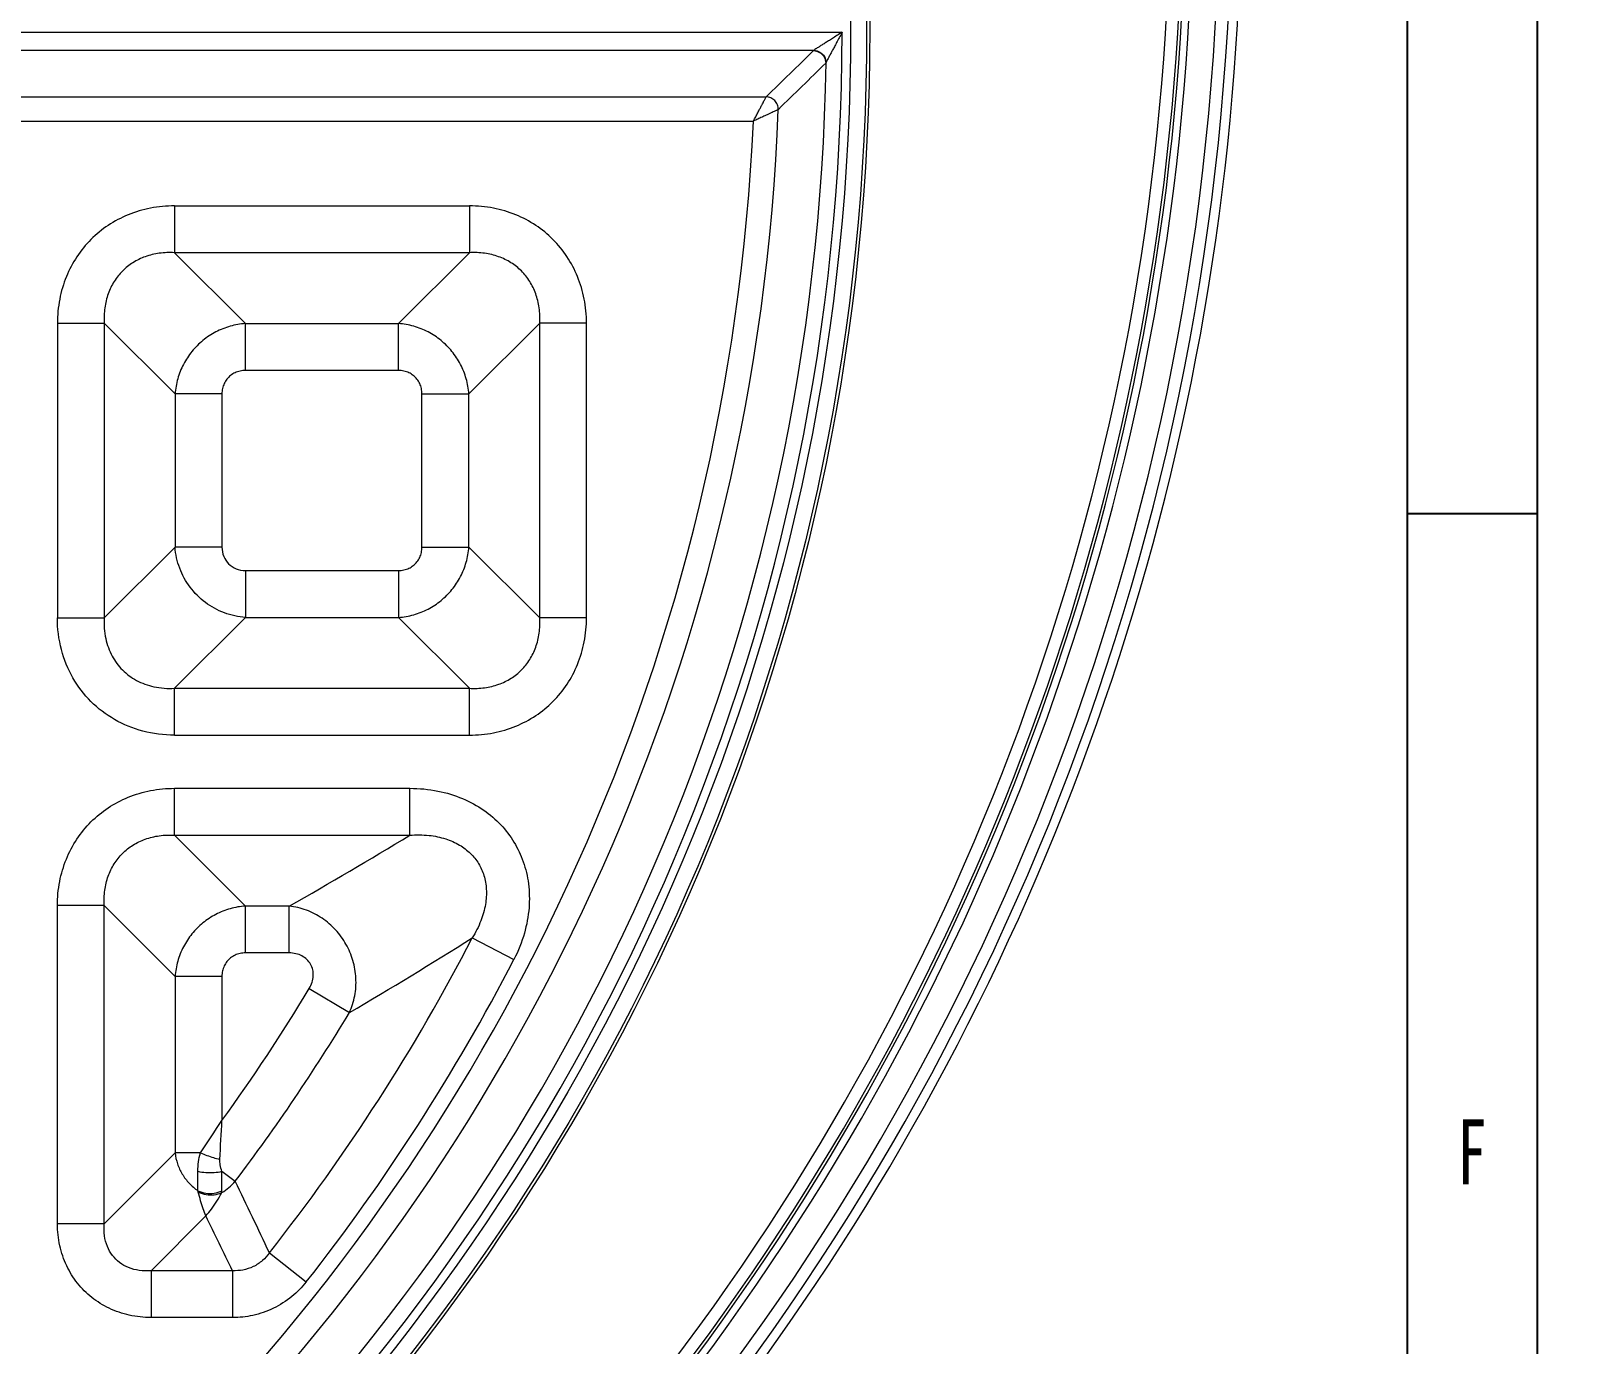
# Model space of a CAD drawing. Header units: millimetres. Extents: x 5536 to 6151, y 463 to 893.
# Drawn here: x 6088.4 to 6150.5, y 592 to 645 of the extents above; entities that cross this region are included whole.
import ezdxf

# ---------------------------------------------------------------- set-up
doc = ezdxf.new("R2010")
doc.units = ezdxf.units.MM
doc.header["$LTSCALE"] = 0.2
doc.layers.get('0').update_dxf_attribs({"lineweight": 18})
for name, color, linetype, lineweight in [('CAXA0層', 7, 'Continuous', 25), ('CAXA尺寸線層', 3, 'Continuous', 25), ('poumianxian', 2, 'Continuous', 18)]:
    doc.layers.add(name, color=color, linetype=linetype, lineweight=lineweight)
doc.styles.add('UserTxtStyle4', font='', dxfattribs={"width": 0.667})
doc.styles.add('標準', font='', dxfattribs={"width": 0.667})
doc.styles.get('UserTxtStyle4').set_extended_font_data('mingliu')
doc.styles.get('標準').set_extended_font_data('pmingliu')
doc.dimstyles.new('ISO-25', dxfattribs={"dimtxt": 2.5, "dimasz": 2.5, "dimexe": 1.25, "dimexo": 0.625, "dimtad": 1, "dimdsep": 46, "dimtxsty": 'Standard', "dimblk": '_CAXARROW', "dimcen": 0, "dimdle": 5, "dimclrd": 4, "dimclre": 4, "dimclrt": 3, "dimadec": 0, "dimazin": 0, "dimtfac": 0.707107, "dimtofl": 0, "dimtmove": 2, "dimatfit": 3, "dimfxl": 0, "dimfrac": 2, "dimarcsym": 0})

# ---------------------------------------------------------------- blocks, each defined once
blk = doc.blocks.new('*X6')
at = {"layer": 'poumianxian'}
blk.add_hatch(color=6, dxfattribs=at).paths.add_polyline_path([(6122.675, 711.828), (6123.522, 710.591), (6119.386, 708.667)], flags=0)
at = {"layer": 'poumianxian', "color": 6, "lineweight": -2}
blk.add_line((6139.007, 722.105), (6123.098, 711.21), dxfattribs=at)
at = {"layer": 'poumianxian', "insert": (6131.14, 720.511), "char_height": 4.5, "width": 42.93346, "attachment_point": 5, "rotation": 34.40627, "style": '標準'}
blk.add_mtext('\\T1.004;%%C203.82', dxfattribs=at)
blk = doc.blocks.new('_CAXARROW')
blk.add_hatch(color=0).paths.add_polyline_path([(0, 0), (-1, 0.125), (-1, -0.125)], flags=0)
blk = doc.blocks.new('321')
at = {"layer": 'CAXA0層'}
for p, q in [((0, 410), (0, 0)), ((-5, 405), (-5, 5)), ((-5, 155), (0, 155))]:
    blk.add_line(p, q, dxfattribs=at)
at = {"layer": 'CAXA尺寸線層', "linetype": 'Continuous', "lineweight": 25, "insert": (-3.071, 131.712), "char_height": 2.5, "width": 3.54677, "attachment_point": 1, "style": 'UserTxtStyle4'}
blk.add_mtext('\\T1.004;F', dxfattribs=at)

msp = doc.modelspace()

# ---------------------------------------------------------------- linework, layer by layer
for p, q in [((6040.105, 644.962), (6121.102, 644.962)), ((6119.944, 644.224), (6040.105, 644.224)), ((6041.966, 642.363), (6118.031, 642.363)), ((6041.966, 641.378), (6117.518, 641.378)), ((6094.157, 637.96), (6106.055, 637.96)), ((6094.157, 637.96), (6094.157, 636.069)), ((6106.055, 637.96), (6106.055, 636.069)), ((6106.055, 636.069), (6094.157, 636.069)), ((6097.016, 633.21), (6094.157, 636.069)), ((6103.197, 633.21), (6106.055, 636.069)), ((6089.43, 633.232), (6091.321, 633.232)), ((6089.43, 633.232), (6089.43, 621.334)), ((6094.179, 630.373), (6091.321, 633.232)), ((6091.321, 633.232), (6091.321, 621.334)), ((6097.016, 633.21), (6103.197, 633.21)), ((6097.016, 631.319), (6097.016, 633.21)), ((6103.197, 631.319), (6103.197, 633.21)), ((6106.033, 630.373), (6108.892, 633.232)), ((6110.783, 633.232), (6108.892, 633.232)), ((6108.892, 621.334), (6108.892, 633.232)), ((6110.783, 621.334), (6110.783, 633.232)), ((6103.197, 631.319), (6097.016, 631.319)), ((6096.07, 630.373), (6094.179, 630.373)), ((6094.179, 630.373), (6094.179, 624.193)), ((6096.07, 630.373), (6096.07, 624.193)), ((6104.142, 630.373), (6106.033, 630.373)), ((6104.142, 624.193), (6104.142, 630.373)), ((6106.033, 624.193), (6106.033, 630.373)), ((6094.179, 624.193), (6091.321, 621.334)), ((6096.07, 624.193), (6094.179, 624.193)), ((6104.142, 624.193), (6106.033, 624.193)), ((6106.033, 624.193), (6108.892, 621.334)), ((6097.016, 623.247), (6103.197, 623.247)), ((6097.016, 623.247), (6097.016, 621.356)), ((6103.197, 623.247), (6103.197, 621.356)), ((6089.43, 621.334), (6091.321, 621.334)), ((6097.016, 621.356), (6094.157, 618.497)), ((6097.016, 621.356), (6103.197, 621.356)), ((6103.197, 621.356), (6106.055, 618.497)), ((6110.783, 621.334), (6108.892, 621.334)), ((6094.157, 618.497), (6106.055, 618.497)), ((6094.157, 616.606), (6094.157, 618.497)), ((6106.055, 616.606), (6106.055, 618.497)), ((6094.157, 616.606), (6106.055, 616.606)), ((6094.157, 614.46), (6103.654, 614.46)), ((6094.157, 612.569), (6094.157, 614.46)), ((6103.654, 612.569), (6103.654, 614.46)), ((6094.157, 612.569), (6103.654, 612.569)), ((6097.016, 609.71), (6094.157, 612.569)), ((6091.321, 609.732), (6089.43, 609.732)), ((6089.43, 596.888), (6089.43, 609.732)), ((6094.179, 606.873), (6091.321, 609.732)), ((6091.321, 596.889), (6091.321, 609.732)), ((6098.784, 609.71), (6097.016, 609.71)), ((6097.016, 607.819), (6097.016, 609.71)), ((6098.784, 607.819), (6098.784, 609.71)), ((6106.174, 608.429), (6107.853, 607.56)), ((6098.784, 607.819), (6097.016, 607.819)), ((6096.07, 606.873), (6094.179, 606.873)), ((6094.179, 606.873), (6094.179, 599.747)), ((6096.07, 606.873), (6096.07, 601.059)), ((6099.594, 606.386), (6101.214, 605.41)), ((6094.179, 599.747), (6091.321, 596.889)), ((6095.207, 599.747), (6094.179, 599.747)), ((6095.098, 598.225), (6095.098, 599.01)), ((6096.07, 599.01), (6096.605, 598.605)), ((6096.07, 598.225), (6096.07, 599.01)), ((6091.321, 596.888), (6089.43, 596.888)), ((6095.42, 597.206), (6093.212, 594.997)), ((6097.987, 595.718), (6099.473, 594.548)), ((6096.501, 594.997), (6093.212, 594.997)), ((6093.212, 594.997), (6093.212, 593.106)), ((6096.501, 594.997), (6096.501, 593.106)), ((6096.501, 593.106), (6093.212, 593.106))]:
    msp.add_line(p, q)
for radius in [86.907, 86.782, 86.133]:
    msp.add_circle((6035.306, 645.083), radius)
for centre, radius, start, end in [((6035.306, 651.083), 101.525, 276.18953, 78.43129), ((6035.306, 651.083), 101.026, 276.18953, 78.40811), ((6035.306, 651.083), 99.642, 290.91041, 78.28065), ((6035.306, 651.083), 99.525, 291.11656, 78.26666), ((6035.306, 651.083), 99.942, 290.91041, 78.28065), ((6035.306, 651.083), 99.026, 291.13618, 78.17063), ((6035.306, 651.083), 101.908, 285.36306, 61.55753), ((6035.306, 645.083), 85.795, 270.08059, 359.91941), ((5956.405, 810.381), 233.137, 313.88925, 314.54506), ((6035.306, 645.083), 85.155, 270.90297, 359.09703), ((5954.965, 810.872), 235.201, 314.0591, 314.71112), ((6035.306, 645.083), 83.28, 272.22396, 357.77604), ((6035.306, 645.083), 82.295, 272.58039, 357.41961), ((6012.417, 762.434), 175.453, 299.48866, 301.33297), ((6035.306, 645.083), 79.786, 321.7776, 332.65109), ((6009.952, 760.953), 180.339, 300.40156, 302.24628), ((6035.306, 645.083), 81.677, 321.77763, 332.65107), ((6035.306, 645.083), 75.036, 324.07664, 328.95453), ((6035.306, 645.083), 76.927, 322.8295, 328.95459), ((5997.347, 665.082), 117.666, 326.27172, 327.03658), ((5862.523, 613.138), 233.86, 356.65375, 357.03934), ((6094.992, 599.969), 2.113, 300.49758, 319.75676), ((5767.081, 439.015), 366.135, 25.34031, 25.84109), ((5782.238, 442.483), 349.316, 25.88771, 26.29102)]:
    msp.add_arc(centre, radius, start, end)
for points, knots in [([(6121.102, 644.962), (6121.031, 644.918), (6120.898, 644.836), (6120.712, 644.719), (6120.548, 644.617), (6120.405, 644.527), (6120.276, 644.446), (6120.155, 644.369), (6120.05, 644.3), (6119.984, 644.255), (6119.959, 644.234)], [0, 0, 0, 0, 22203.893023, 41763.87326, 58757.599221, 73655.199302, 86966.655097, 99688.532787, 111807.431267, 120705.229886, 120705.229886, 120705.229886, 120705.229886]), ([(6121.102, 644.962), (6121.062, 644.889), (6120.986, 644.751), (6120.881, 644.556), (6120.788, 644.385), (6120.706, 644.234), (6120.632, 644.097), (6120.563, 643.967), (6120.502, 643.849), (6120.465, 643.774), (6120.451, 643.741)], [0, 0, 0, 0, 21877.246161, 41182.433019, 57997.002875, 72788.203479, 86068.524508, 98857.523929, 111219.694183, 120712.121917, 120712.121917, 120712.121917, 120712.121917]), ([(6119.944, 644.224), (6120.029, 644.221), (6120.2, 644.17), (6120.386, 643.981), (6120.435, 643.808), (6120.436, 643.723)], [0, 0, 0, 0, 16865.386118, 33855.322978, 50720.7091, 50720.7091, 50720.7091, 50720.7091]), ([(6119.959, 644.234), (6120.043, 644.231), (6120.213, 644.179), (6120.398, 643.994), (6120.449, 643.824), (6120.451, 643.741)], [0, 0, 0, 0, 16951.663536, 33970.971179, 50720.804258, 50720.804258, 50720.804258, 50720.804258]), ([(6117.518, 641.377), (6117.549, 641.437), (6117.608, 641.551), (6117.692, 641.711), (6117.765, 641.851), (6117.828, 641.971), (6117.88, 642.072), (6117.924, 642.156), (6117.959, 642.225), (6117.989, 642.281), (6118.012, 642.326), (6118.026, 642.352), (6118.031, 642.363)], [0, 0, 0, 0, 27174.38267, 51314.539024, 72534.661832, 90717.22581, 105872.167601, 118268.252903, 128485.961361, 137013.340563, 143898.573133, 148782.565871, 148782.565871, 148782.565871, 148782.565871]), ([(6118.523, 641.851), (6118.524, 641.916), (6118.499, 642.047), (6118.39, 642.215), (6118.226, 642.33), (6118.096, 642.361), (6118.031, 642.363)], [0, 0, 0, 0, 16047.921192, 32230.854664, 48413.618675, 64461.166141, 64461.166141, 64461.166141, 64461.166141]), ([(6118.523, 641.851), (6118.512, 641.846), (6118.486, 641.833), (6118.44, 641.812), (6118.382, 641.784), (6118.312, 641.751), (6118.227, 641.711), (6118.124, 641.662), (6118.001, 641.604), (6117.858, 641.537), (6117.694, 641.46), (6117.578, 641.407), (6117.517, 641.378)], [0, 0, 0, 0, 4891.191934, 11781.733498, 20314.772255, 30538.253567, 42940.00984, 58099.693603, 76284.985793, 97504.396574, 121638.84378, 148800.542185, 148800.542185, 148800.542185, 148800.542185]), ([(6094.157, 637.96), (6093.832, 637.96), (6093.191, 637.9), (6092.282, 637.63), (6091.466, 637.199), (6090.764, 636.625), (6090.189, 635.922), (6089.758, 635.106), (6089.489, 634.196), (6089.43, 633.556), (6089.43, 633.232)], [0, 0, 0, 0, 15720.492792, 30931.327192, 45624.955615, 60085.922724, 74548.937695, 89245.982268, 104467.579035, 120148.963099, 120148.963099, 120148.963099, 120148.963099]), ([(6110.783, 633.232), (6110.783, 633.557), (6110.723, 634.198), (6110.453, 635.107), (6110.022, 635.923), (6109.448, 636.626), (6108.745, 637.2), (6107.929, 637.631), (6107.02, 637.9), (6106.379, 637.96), (6106.055, 637.96)], [0, 0, 0, 0, 15770.884628, 31030.477161, 45771.20582, 60278.52737, 74787.90335, 89532.059109, 104802.448508, 120534.099045, 120534.099045, 120534.099045, 120534.099045]), ([(6094.157, 636.069), (6093.952, 636.081), (6093.55, 636.068), (6092.977, 635.932), (6092.471, 635.688), (6092.042, 635.346), (6091.701, 634.918), (6091.457, 634.411), (6091.321, 633.839), (6091.308, 633.437), (6091.321, 633.232)], [0, 0, 0, 0, 16176.840203, 31475.463931, 45982.688302, 60111.787801, 74239.405539, 88745.760785, 104051.591043, 120193.881719, 120193.881719, 120193.881719, 120193.881719]), ([(6108.892, 633.232), (6108.904, 633.437), (6108.891, 633.84), (6108.755, 634.412), (6108.511, 634.919), (6108.17, 635.347), (6107.741, 635.688), (6107.234, 635.932), (6106.662, 636.068), (6106.26, 636.081), (6106.055, 636.069)], [0, 0, 0, 0, 16221.482773, 31562.32549, 46109.58486, 60277.675863, 74444.281015, 88990.668864, 104338.737998, 120525.575898, 120525.575898, 120525.575898, 120525.575898]), ([(6097.016, 633.21), (6096.809, 633.196), (6096.397, 633.124), (6095.814, 632.891), (6095.289, 632.545), (6094.844, 632.1), (6094.498, 631.575), (6094.266, 630.992), (6094.194, 630.58), (6094.179, 630.373)], [0, 0, 0, 0, 15180.832453, 30406.230224, 45658.297515, 60919.47248, 76171.225682, 91396.585225, 106572.617145, 106572.617145, 106572.617145, 106572.617145]), ([(6106.033, 630.373), (6106.019, 630.58), (6105.947, 630.993), (6105.715, 631.576), (6105.368, 632.101), (6104.924, 632.545), (6104.399, 632.891), (6103.816, 633.124), (6103.403, 633.196), (6103.197, 633.21)], [0, 0, 0, 0, 15207.224301, 30459.091396, 45737.67438, 61025.380868, 76303.649214, 91555.478017, 106757.893439, 106757.893439, 106757.893439, 106757.893439]), ([(6097.016, 631.319), (6096.943, 631.319), (6096.799, 631.304), (6096.596, 631.235), (6096.415, 631.124), (6096.266, 630.974), (6096.154, 630.794), (6096.085, 630.59), (6096.07, 630.446), (6096.07, 630.373)], [0, 0, 0, 0, 15582.017442, 30828.592071, 45838.260955, 60767.923101, 75784.630039, 91037.040103, 106613.337243, 106613.337243, 106613.337243, 106613.337243]), ([(6104.142, 630.373), (6104.142, 630.446), (6104.127, 630.59), (6104.058, 630.794), (6103.947, 630.974), (6103.798, 631.124), (6103.617, 631.235), (6103.413, 631.304), (6103.269, 631.319), (6103.197, 631.319)], [0, 0, 0, 0, 15602.129666, 30868.383551, 45897.42591, 60846.358263, 75882.447767, 91154.544612, 106750.946593, 106750.946593, 106750.946593, 106750.946593]), ([(6097.016, 621.356), (6096.727, 621.376), (6096.15, 621.502), (6095.375, 621.927), (6094.75, 622.553), (6094.325, 623.327), (6094.199, 623.903), (6094.179, 624.193)], [0, 0, 0, 0, 15673.645975, 31430.720727, 47204.685388, 62911.317663, 78609.606928, 78609.606928, 78609.606928, 78609.606928]), ([(6096.07, 624.193), (6096.07, 624.066), (6096.116, 623.816), (6096.323, 623.502), (6096.637, 623.294), (6096.888, 623.247), (6097.016, 623.247)], [0, 0, 0, 0, 16469.377035, 32082.589788, 47692.946474, 64302.216073, 64302.216073, 64302.216073, 64302.216073]), ([(6103.197, 621.356), (6103.403, 621.37), (6103.816, 621.442), (6104.399, 621.675), (6104.924, 622.021), (6105.369, 622.466), (6105.715, 622.991), (6105.947, 623.574), (6106.019, 623.986), (6106.033, 624.193)], [0, 0, 0, 0, 15216.012769, 30476.694131, 45764.106821, 61060.648288, 76347.746159, 91608.389207, 106819.590318, 106819.590318, 106819.590318, 106819.590318]), ([(6103.197, 623.247), (6103.269, 623.247), (6103.413, 623.262), (6103.617, 623.331), (6103.798, 623.442), (6103.947, 623.592), (6104.058, 623.772), (6104.127, 623.976), (6104.142, 624.12), (6104.142, 624.193)], [0, 0, 0, 0, 15609.545499, 30883.055572, 45919.24137, 60875.279085, 75918.515371, 91197.871189, 106801.68628, 106801.68628, 106801.68628, 106801.68628]), ([(6094.157, 616.606), (6093.727, 616.606), (6092.882, 616.711), (6091.72, 617.182), (6090.747, 617.924), (6090.005, 618.897), (6089.534, 620.059), (6089.43, 620.904), (6089.43, 621.334)], [0, 0, 0, 0, 15997.516834, 31285.536728, 46147.238387, 61001.503196, 76293.615236, 92290.092914, 92290.092914, 92290.092914, 92290.092914]), ([(6091.321, 621.334), (6091.304, 621.055), (6091.338, 620.52), (6091.6, 619.793), (6092.032, 619.209), (6092.616, 618.777), (6093.343, 618.515), (6093.879, 618.481), (6094.157, 618.497)], [0, 0, 0, 0, 16904.649005, 32028.273672, 46132.952995, 60252.491511, 75387.234134, 92293.245774, 92293.245774, 92293.245774, 92293.245774]), ([(6106.055, 618.497), (6106.26, 618.485), (6106.663, 618.498), (6107.235, 618.634), (6107.742, 618.878), (6108.171, 619.22), (6108.512, 619.648), (6108.755, 620.155), (6108.892, 620.727), (6108.904, 621.129), (6108.892, 621.334)], [0, 0, 0, 0, 16238.481449, 31595.40001, 46157.903618, 60340.841525, 74522.292024, 89083.923195, 104448.075748, 120651.87602, 120651.87602, 120651.87602, 120651.87602]), ([(6106.055, 616.606), (6106.38, 616.606), (6107.021, 616.666), (6107.931, 616.936), (6108.747, 617.367), (6109.449, 617.941), (6110.023, 618.644), (6110.454, 619.46), (6110.723, 620.37), (6110.783, 621.01), (6110.783, 621.334)], [0, 0, 0, 0, 15789.155959, 31066.427467, 45824.23397, 60348.362953, 74874.548745, 89635.78632, 104923.867201, 120673.743615, 120673.743615, 120673.743615, 120673.743615]), ([(6089.43, 609.732), (6089.43, 610.056), (6089.489, 610.697), (6089.759, 611.606), (6090.19, 612.423), (6090.764, 613.125), (6091.467, 613.7), (6092.283, 614.131), (6093.193, 614.4), (6093.833, 614.46), (6094.157, 614.46)], [0, 0, 0, 0, 15722.003227, 30965.940006, 45687.708643, 60175.768528, 74664.389412, 89386.811291, 104632.49406, 120346.913829, 120346.913829, 120346.913829, 120346.913829]), ([(6103.654, 614.46), (6104.033, 614.46), (6104.762, 614.392), (6105.774, 614.086), (6106.638, 613.615), (6107.34, 613.013), (6107.881, 612.304), (6108.262, 611.497), (6108.473, 610.596), (6108.494, 609.613), (6108.301, 608.574), (6108.027, 607.895), (6107.853, 607.56)], [0, 0, 0, 0, 17103.740017, 32879.353733, 47511.818535, 61237.963352, 74387.337218, 87564.285395, 101300.514171, 115930.881616, 131713.043861, 148776.293366, 148776.293366, 148776.293366, 148776.293366]), ([(6091.321, 609.732), (6091.308, 609.937), (6091.321, 610.339), (6091.457, 610.911), (6091.701, 611.418), (6092.042, 611.847), (6092.471, 612.188), (6092.978, 612.432), (6093.55, 612.568), (6093.953, 612.581), (6094.157, 612.569)], [0, 0, 0, 0, 16182.847898, 31512.591226, 46046.128922, 60200.624085, 74354.766196, 88888.221234, 104219.043814, 120394.831205, 120394.831205, 120394.831205, 120394.831205]), ([(6103.654, 612.569), (6103.911, 612.589), (6104.401, 612.587), (6105.082, 612.45), (6105.654, 612.2), (6106.108, 611.855), (6106.446, 611.432), (6106.666, 610.937), (6106.762, 610.373), (6106.722, 609.75), (6106.531, 609.082), (6106.309, 608.647), (6106.174, 608.429)], [0, 0, 0, 0, 18225.693569, 34414.916481, 48873.833729, 62013.057953, 74380.997736, 86781.894801, 99950.283034, 114425.841786, 130627.221093, 148777.945585, 148777.945585, 148777.945585, 148777.945585]), ([(6097.016, 609.71), (6096.809, 609.696), (6096.397, 609.624), (6095.814, 609.391), (6095.289, 609.045), (6094.844, 608.6), (6094.498, 608.075), (6094.266, 607.492), (6094.194, 607.08), (6094.179, 606.873)], [0, 0, 0, 0, 15205.182216, 30455.001232, 45731.532546, 61017.186141, 76293.402861, 91543.183588, 106743.557569, 106743.557569, 106743.557569, 106743.557569]), ([(6101.214, 605.41), (6101.313, 605.626), (6101.458, 606.085), (6101.504, 606.804), (6101.381, 607.516), (6101.099, 608.182), (6100.674, 608.767), (6100.127, 609.239), (6099.487, 609.571), (6099.019, 609.683), (6098.784, 609.71)], [0, 0, 0, 0, 15004.237219, 30065.111607, 45171.604093, 60301.180576, 75431.921461, 90541.384057, 105605.076065, 120611.326093, 120611.326093, 120611.326093, 120611.326093]), ([(6097.016, 607.819), (6096.943, 607.819), (6096.799, 607.804), (6096.596, 607.735), (6096.415, 607.624), (6096.266, 607.474), (6096.154, 607.294), (6096.085, 607.09), (6096.07, 606.946), (6096.07, 606.873)], [0, 0, 0, 0, 15607.012147, 30878.043405, 45911.788904, 60865.399328, 75906.194171, 91183.070225, 106784.352893, 106784.352893, 106784.352893, 106784.352893]), ([(6099.594, 606.386), (6099.641, 606.464), (6099.717, 606.627), (6099.766, 606.886), (6099.746, 607.138), (6099.658, 607.367), (6099.507, 607.562), (6099.301, 607.708), (6099.054, 607.799), (6098.875, 607.819), (6098.784, 607.819)], [0, 0, 0, 0, 16186.805901, 31516.691144, 46111.799161, 60286.86947, 74465.868907, 89067.701532, 104405.728024, 120599.528222, 120599.528222, 120599.528222, 120599.528222]), ([(6094.179, 599.747), (6094.195, 599.599), (6094.262, 599.302), (6094.457, 598.886), (6094.737, 598.517), (6094.971, 598.313), (6095.098, 598.225)], [0, 0, 0, 0, 15767.85791, 31845.122034, 48107.469774, 64395.899971, 64395.899971, 64395.899971, 64395.899971]), ([(6095.098, 599.01), (6095.098, 599.137), (6095.113, 599.386), (6095.168, 599.631), (6095.207, 599.747)], [0, 0, 0, 0, 18485.168019, 36316.762397, 36316.762397, 36316.762397, 36316.762397]), ([(6095.207, 599.747), (6095.29, 599.713), (6095.462, 599.648), (6095.721, 599.561), (6095.897, 599.511), (6095.984, 599.488)], [0, 0, 0, 0, 16661.577917, 33988.38712, 50649.952256, 50649.952256, 50649.952256, 50649.952256]), ([(6096.07, 599.01), (6096.042, 599.092), (6095.996, 599.249), (6095.98, 599.413), (6095.984, 599.488)], [0, 0, 0, 0, 19557.458814, 36322.74978, 36322.74978, 36322.74978, 36322.74978]), ([(6095.098, 599.01), (6095.202, 598.985), (6095.42, 598.954), (6095.748, 598.954), (6095.966, 598.985), (6096.07, 599.01)], [0, 0, 0, 0, 16614.058571, 34037.047609, 50651.676121, 50651.676121, 50651.676121, 50651.676121]), ([(6095.098, 598.225), (6095.198, 598.177), (6095.415, 598.111), (6095.753, 598.111), (6095.971, 598.177), (6096.07, 598.225)], [0, 0, 0, 0, 16808.316598, 33845.408369, 50654.272534, 50654.272534, 50654.272534, 50654.272534]), ([(6095.116, 598.173), (6095.113, 598.182), (6095.108, 598.199), (6095.102, 598.217), (6095.098, 598.225)], [0, 0, 0, 0, 17666.202984, 36320.346661, 36320.346661, 36320.346661, 36320.346661]), ([(6095.116, 598.173), (6095.213, 598.123), (6095.424, 598.054), (6095.755, 598.045), (6095.967, 598.104), (6096.064, 598.149)], [0, 0, 0, 0, 16998.606762, 34000.951655, 50654.564285, 50654.564285, 50654.564285, 50654.564285]), ([(6095.42, 597.206), (6095.381, 597.3), (6095.306, 597.502), (6095.205, 597.825), (6095.145, 598.053), (6095.116, 598.173)], [0, 0, 0, 0, 15279.393529, 32220.860634, 50654.160918, 50654.160918, 50654.160918, 50654.160918]), ([(6095.42, 597.206), (6095.501, 597.294), (6095.658, 597.486), (6095.872, 597.803), (6096.002, 598.03), (6096.064, 598.149)], [0, 0, 0, 0, 15929.033365, 32830.813671, 50657.812335, 50657.812335, 50657.812335, 50657.812335]), ([(6096.064, 598.149), (6096.066, 598.162), (6096.07, 598.187), (6096.07, 598.213), (6096.07, 598.225)], [0, 0, 0, 0, 18172.528597, 36326.336354, 36326.336354, 36326.336354, 36326.336354]), ([(6093.212, 593.106), (6092.916, 593.106), (6092.333, 593.169), (6091.516, 593.448), (6090.802, 593.892), (6090.215, 594.479), (6089.771, 595.193), (6089.492, 596.01), (6089.43, 596.593), (6089.43, 596.888)], [0, 0, 0, 0, 15911.600576, 31246.371265, 46054.769348, 60719.869072, 75529.331893, 90867.740732, 106768.73205, 106768.73205, 106768.73205, 106768.73205]), ([(6093.212, 594.997), (6093.053, 594.984), (6092.742, 594.988), (6092.304, 595.101), (6091.931, 595.311), (6091.634, 595.608), (6091.424, 595.981), (6091.311, 596.419), (6091.307, 596.729), (6091.321, 596.889)], [0, 0, 0, 0, 16562.358756, 31925.208462, 46338.884365, 60456.762259, 74869.416149, 90234.243837, 106787.915044, 106787.915044, 106787.915044, 106787.915044]), ([(6097.987, 595.718), (6097.906, 595.604), (6097.711, 595.387), (6097.344, 595.145), (6096.927, 595.009), (6096.64, 594.991), (6096.501, 594.997)], [0, 0, 0, 0, 15765.526963, 32402.632825, 48896.971915, 64446.354655, 64446.354655, 64446.354655, 64446.354655]), ([(6099.473, 594.548), (6099.302, 594.331), (6098.898, 593.919), (6098.162, 593.449), (6097.341, 593.167), (6096.774, 593.106), (6096.501, 593.106)], [0, 0, 0, 0, 15674.847535, 32412.651969, 49005.782466, 64459.615167, 64459.615167, 64459.615167, 64459.615167])]:
    msp.add_open_spline(points, degree=3, knots=knots)
for points in [[(6119.959, 644.234), (6119.954, 644.23), (6119.949, 644.227), (6119.944, 644.224)], [(6120.451, 643.741), (6120.446, 643.735), (6120.442, 643.729), (6120.436, 643.723)]]:
    msp.add_open_spline(points, degree=3)

# ---------------------------------------------------------------- block references
at = {"xscale": 1.050000000000011, "yscale": 1.050000000000001, "zscale": 1.05}
msp.add_blockref('321', (6149.144, 462.804), dxfattribs=at)

# ---------------------------------------------------------------- dimensions: what is measured, and where the dimension line sits
at = {"layer": 'poumianxian'}
dim = msp.add_diameter_dim_2p(p1=(5951.227, 593.499), p2=(6119.386, 708.667), dimstyle='ISO-25', override={"dimtxt": 4.5, "dimasz": 4.5, "dimpost": '%%C<>', "dimtxsty": '標準', "dimsah": 1, "dimclrd": 6, "dimclre": 6, "dimclrt": 256, "dimtfill": 1, "dimtolj": 1, "dimtzin": 8}, dxfattribs=at)
dim.commit()
dim.dimension.update_dxf_attribs({"geometry": '*X6', "text_midpoint": (6131.14, 720.511), "dimtype": 163})

doc.saveas('drawing.dxf')
